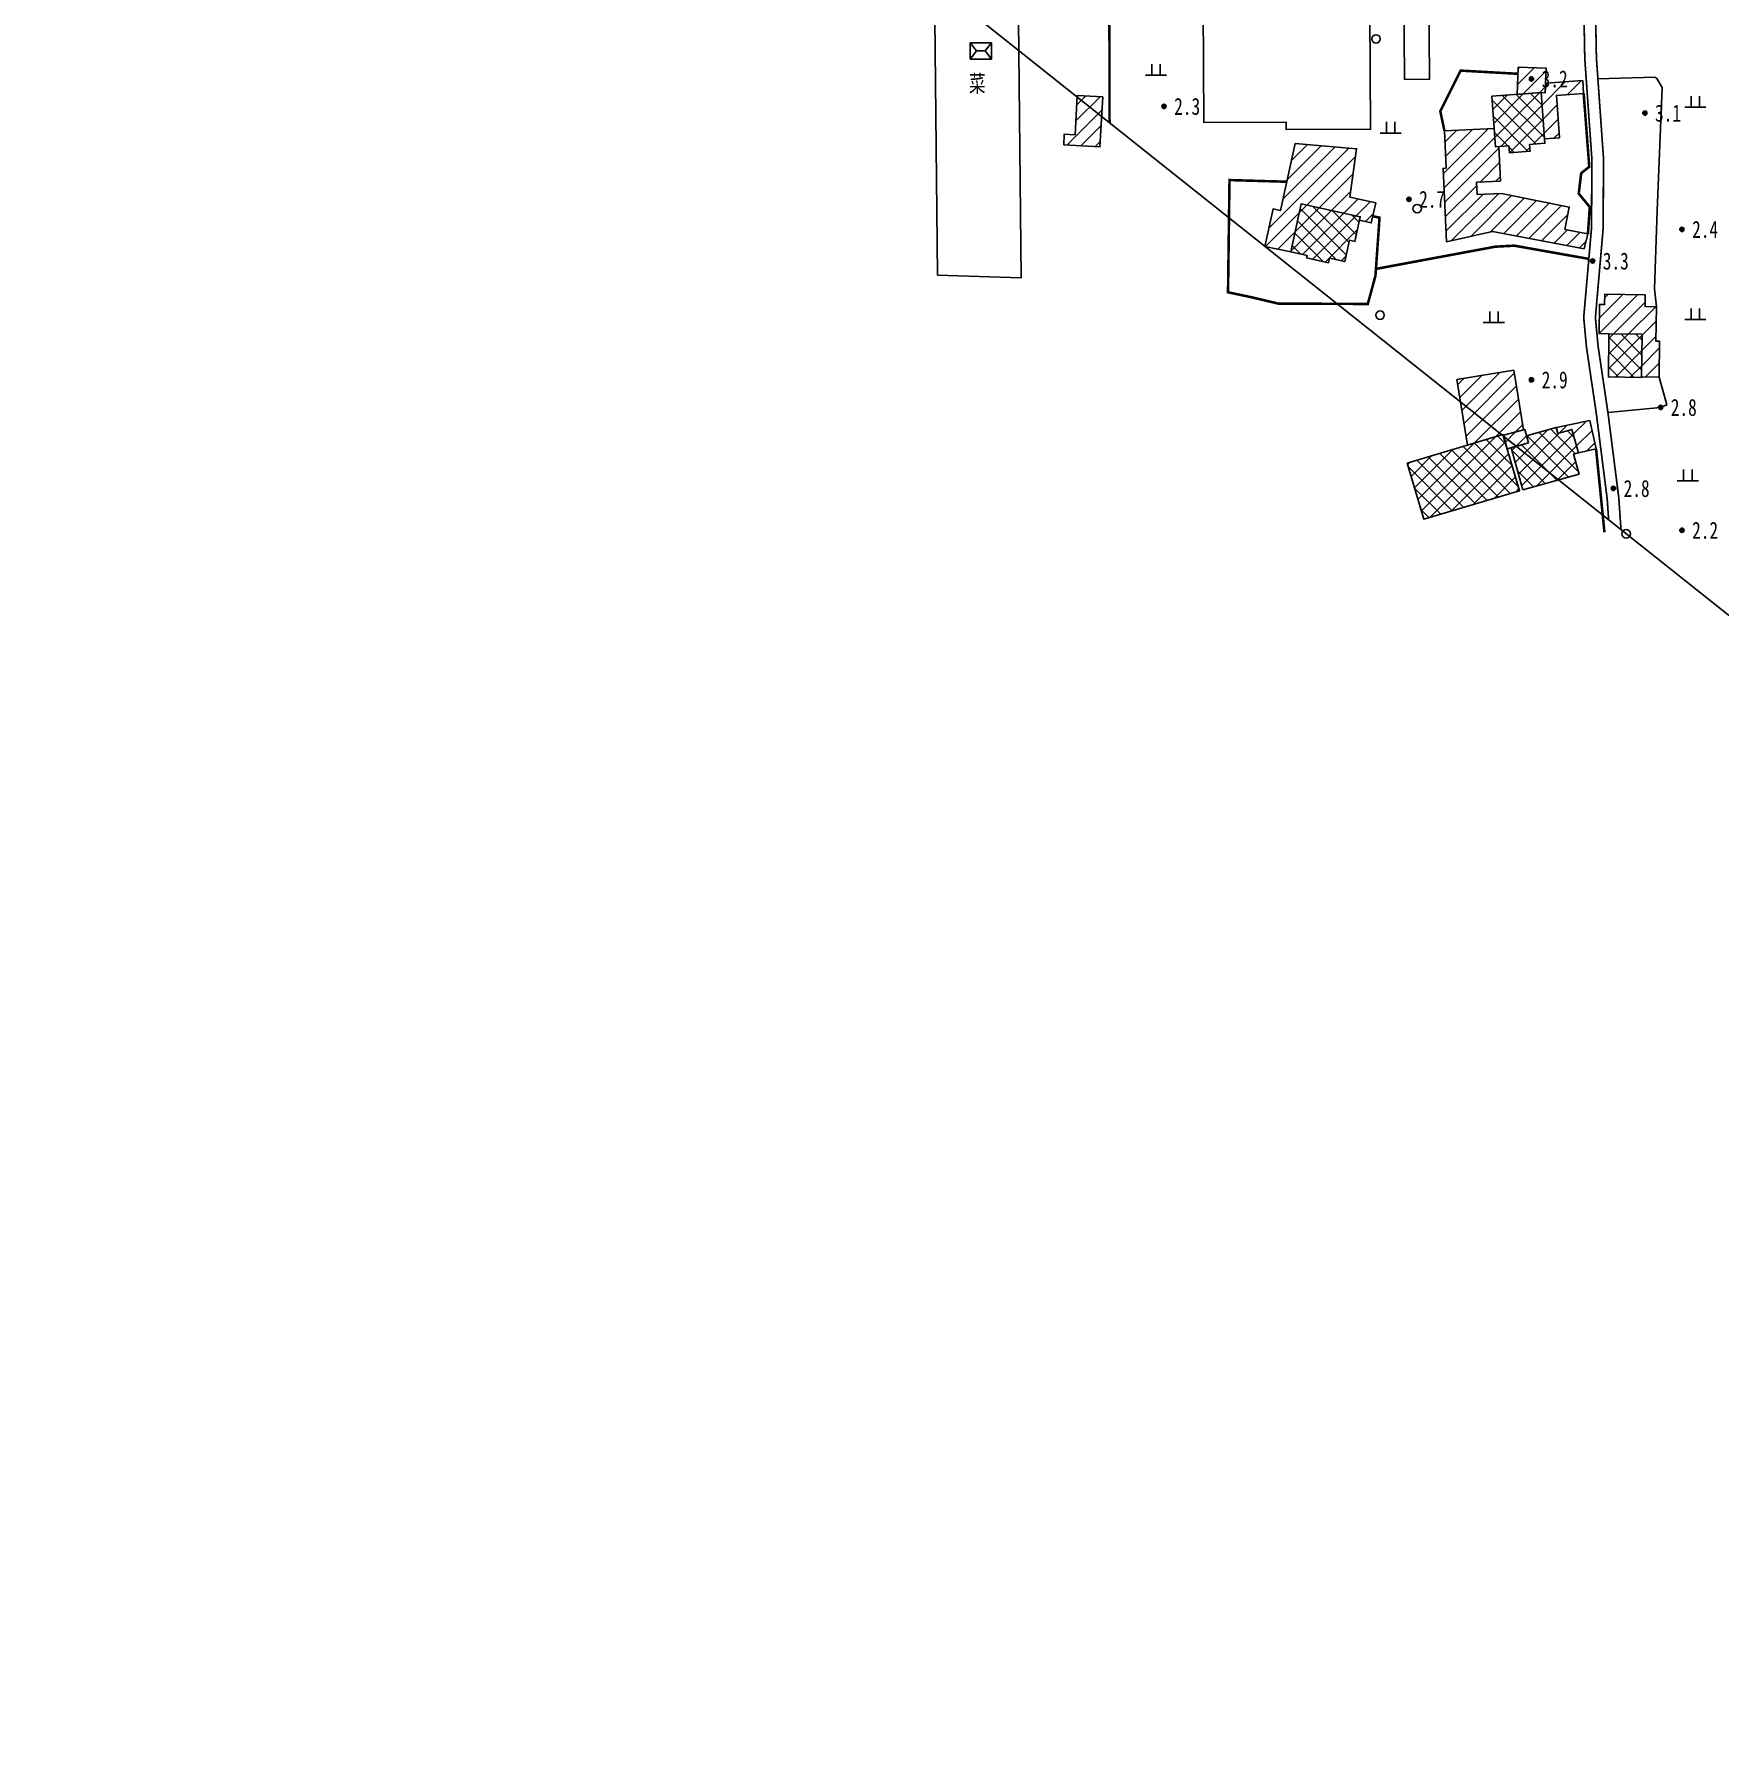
# Model space of a CAD drawing. Header units: metres. Extents: x 494039 to 619385, y 3351420 to 3402703.
# Drawn here: x 582691.6 to 583088.5, y 3395148.6 to 3395552.3 of the extents above; entities that cross this region are included whole.
import ezdxf
from ezdxf.enums import TextEntityAlignment as Align

# ---------------------------------------------------------------- set-up
doc = ezdxf.new("R2010")
doc.units = ezdxf.units.M
for name, pattern in [('2430', [0]), ('4430', [0]), ('8521', [0])]:
    doc.linetypes.add(name, pattern=pattern)
for name, color, linetype in [('310300', 8, 'Continuous'), ('310500', 8, 'Continuous'), ('330400', 8, 'Continuous'), ('380201', 8, '2430'), ('420500', 8, 'Continuous'), ('440300', 8, '4430'), ('510301', 8, 'Continuous'), ('720100', 8, 'Continuous'), ('760201', 8, '8521'), ('810302', 8, 'Continuous'), ('范围线', 8, 'Continuous')]:
    doc.layers.add(name, color=color, linetype=linetype)
pattern_1 = [(45, (0, 0), (-1.767766953, 1.767766953), []), (135, (0, 0), (-1.767766953, -1.767766953), [])]
pattern_2 = [(45, (0, 0), (-1.767766953, 1.767766953), [])]

# ---------------------------------------------------------------- blocks, each defined once
blk = doc.blocks.new('gc170')
at = {"linetype": 'Continuous'}
blk.add_circle((0, 0), 0.5, dxfattribs=at)
blk = doc.blocks.new('p_point')
for radius in [0.25, 0.2, 0.15, 0.1, 0.05]:
    blk.add_circle((0, 0), radius)
blk.add_point((0, 0))
blk = doc.blocks.new('vm')
at = {"linetype": 'Continuous'}
for p, q in [((1.25, 0), (-1.25, 0)), ((-0.5, 0), (-0.5, 1.3)), ((0.5, 1.3), (0.5, 0))]:
    blk.add_line(p, q, dxfattribs=at)
blk = doc.blocks.new('mf')
for p, q in [((1.25, 0.95), (-1.25, 0.95)), ((-1.25, 0.95), (-1.25, -0.95)), ((0.5, 0), (-0.5, 0)), ((1.25, -0.95), (1.25, 0.95)), ((-1.25, -0.95), (1.25, -0.95))]:
    blk.add_line(p, q)
at = {"flags": 128}
for points in [[(-1.25, -0.95), (-0.5, 0), (-1.25, 0.95)], [(1.25, -0.95), (0.5, 0), (1.25, 0.95)]]:
    blk.add_lwpolyline(points, dxfattribs=at)
blk = doc.blocks.new('1-3&1-4')
at = {"layer": '310300', "linetype": 'Continuous'}
h = blk.add_hatch(dxfattribs=at)
h.set_pattern_fill('ANSI31', color=8, scale=20, style=0)
h.set_pattern_definition(pattern_2)
h.paths.add_polyline_path([(583041.0663, 3395544.5471), (583040.8114, 3395538.1391), (583046.4808, 3395538.5409), (583047.441, 3395538.5027), (583047.671, 3395544.2844)])
h = blk.add_hatch(dxfattribs=at)
h.set_pattern_fill('ANSI31', color=8, scale=20, style=0)
h.set_pattern_definition(pattern_2)
h.paths.add_polyline_path([(583046.4808, 3395538.5409), (583047.441, 3395538.5027), (583047.5308, 3395540.7621), (583056.2525, 3395541.3801), (583056.468, 3395538.3398), (583050.0654, 3395537.8861), (583050.7747, 3395527.8759), (583047.2542, 3395527.6264)])
h = blk.add_hatch(dxfattribs=at)
h.set_pattern_fill('ANSI31', color=8, scale=20, style=0)
h.set_pattern_definition(pattern_2)
h.paths.add_polyline_path([(582934.0187, 3395526.2401), (582934.1614, 3395528.7828), (582936.6997, 3395528.6403), (582937.2181, 3395537.876), (582943.2164, 3395537.5393), (582942.5554, 3395525.761)])
h = blk.add_hatch(dxfattribs=at)
h.set_pattern_fill('ANSI31', color=8, scale=20, style=0)
h.set_pattern_definition(pattern_2)
h.paths.add_polyline_path([(583056.5565, 3395501.7757), (583035.0011, 3395505.8107), (583024.1478, 3395503.4158), (583023.3632, 3395520.686), (583024.0877, 3395520.7189), (583023.6862, 3395529.5564), (583035.3668, 3395530.0871), (583035.6717, 3395525.7838), (583036.5122, 3395525.8434), (583036.8821, 3395517.7025), (583031.2598, 3395517.4471), (583031.3931, 3395514.5146), (583037.1154, 3395514.7746), (583053.0842, 3395511.5762), (583052.0363, 3395506.3443), (583057.4746, 3395505.2551)])
h = blk.add_hatch(dxfattribs=at)
h.set_pattern_fill('ANSI31', color=8, scale=20, style=0)
h.set_pattern_definition(pattern_2)
h.paths.add_polyline_path([(583003.8725, 3395509.3146), (583003.6876, 3395508.472), (583006.454, 3395507.8649), (583007.494, 3395512.6037), (583001.3656, 3395513.9487), (583003.0059, 3395525.3272), (582988.5003, 3395526.5578), (582985.0383, 3395510.783), (582983.3484, 3395511.1539), (582981.4154, 3395502.3459), (582987.4884, 3395501.0131), (582989.9794, 3395512.3635)])
h = blk.add_hatch(dxfattribs=at)
h.set_pattern_fill('ANSI31', color=8, scale=20, style=0)
h.set_pattern_definition(pattern_2)
h.paths.add_polyline_path([(583070.0935, 3395471.5922), (583074.2292, 3395471.5329), (583074.3505, 3395479.9927), (583073.4769, 3395480.0053), (583073.5935, 3395488.1362), (583070.9232, 3395488.1745), (583070.9624, 3395490.9084), (583061.418, 3395491.0453), (583061.3836, 3395488.6442), (583060.1826, 3395488.6614), (583060.0842, 3395481.8022), (583062.4259, 3395481.7686), (583070.2379, 3395481.6566)])
h = blk.add_hatch(dxfattribs=at)
h.set_pattern_fill('ANSI31', color=8, scale=20, style=0)
h.set_pattern_definition(pattern_2)
h.paths.add_polyline_path([(583040.0058, 3395473.1464), (583042.269, 3395459.148), (583037.5835, 3395457.8419), (583037.5127, 3395457.8225), (583037.4594, 3395458.0018), (583029.1222, 3395455.5237), (583026.6228, 3395470.9827)])
h = blk.add_hatch(dxfattribs=at)
h.set_pattern_fill('ANSI31', color=8, scale=20, style=0)
h.set_pattern_definition(pattern_2)
h.paths.add_polyline_path([(583057.9457, 3395461.3675), (583059.3863, 3395454.6727), (583055.2545, 3395453.7109), (583053.7176, 3395459.2243), (583050.3935, 3395458.2977), (583050.0964, 3395459.6784)])
h = blk.add_hatch(dxfattribs=at)
h.set_pattern_fill('ANSI31', color=8, scale=20, style=0)
h.set_pattern_definition(pattern_2)
h.paths.add_polyline_path([(583043.4829, 3395456.0671), (583042.5985, 3395459.2398), (583037.5835, 3395457.8419), (583038.4679, 3395454.6692)])
at = {"layer": '310500', "linetype": 'Continuous'}
h = blk.add_hatch(dxfattribs=at)
h.set_pattern_fill('ANSI37', color=8, scale=20, style=0)
h.set_pattern_definition(pattern_1)
h.paths.add_polyline_path([(583034.8262, 3395537.715), (583046.4808, 3395538.5409), (583047.3262, 3395526.6097), (583043.7417, 3395526.3557), (583043.8569, 3395524.7292), (583038.9842, 3395524.3839), (583038.8689, 3395526.0104), (583035.6717, 3395525.7838)])
h = blk.add_hatch(dxfattribs=at)
h.set_pattern_fill('ANSI37', color=8, scale=20, style=0)
h.set_pattern_definition(pattern_1)
h.paths.add_polyline_path([(582989.9794, 3395512.3635), (582987.4884, 3395501.0131), (582991.359, 3395500.1636), (582991.2367, 3395499.6062), (582996.3765, 3395498.4783), (582996.6072, 3395499.5294), (583000.2114, 3395498.7384), (583001.3204, 3395503.7916), (583002.5989, 3395503.5111), (583003.8725, 3395509.3146)])
h = blk.add_hatch(dxfattribs=at)
h.set_pattern_fill('ANSI37', color=8, scale=20, style=0)
h.set_pattern_definition(pattern_1)
h.paths.add_polyline_path([(583062.4259, 3395481.7686), (583062.2798, 3395471.5797), (583070.0918, 3395471.4676), (583070.2379, 3395481.6566)])
h = blk.add_hatch(dxfattribs=at)
h.set_pattern_fill('ANSI37', color=8, scale=20, style=0)
h.set_pattern_definition(pattern_1)
h.paths.add_polyline_path([(583014.8848, 3395451.2918), (583018.8163, 3395438.0649), (583041.391, 3395444.7749), (583037.4594, 3395458.0018)])
h = blk.add_hatch(dxfattribs=at)
h.set_pattern_fill('ANSI37', color=8, scale=20, style=0)
h.set_pattern_definition(pattern_1)
h.paths.add_polyline_path([(583042.1259, 3395445.0066), (583039.3629, 3395454.9187), (583043.4829, 3395456.0671), (583043.0243, 3395457.7124), (583050.0136, 3395459.6606), (583050.3935, 3395458.2977), (583053.7176, 3395459.2243), (583055.2545, 3395453.7109), (583054.0876, 3395453.3857), (583055.3925, 3395448.7046)])
at = {"layer": '310300', "color": 8, "linetype": 'Continuous', "flags": 128}
for points, elevation in [([(583041.0663, 3395544.5471), (583040.8114, 3395538.1391), (583046.4808, 3395538.5409), (583047.441, 3395538.5027), (583047.671, 3395544.2844)], 5.3198), ([(583046.4808, 3395538.5409), (583047.441, 3395538.5027), (583047.5308, 3395540.7621), (583056.2525, 3395541.3801), (583056.468, 3395538.3398), (583050.0654, 3395537.8861), (583050.7747, 3395527.8759), (583047.2542, 3395527.6264)], 5.3198), ([(582934.0187, 3395526.2401), (582934.1614, 3395528.7828), (582936.6997, 3395528.6403), (582937.2181, 3395537.876), (582943.2164, 3395537.5393), (582942.5554, 3395525.761)], 3.7972), ([(583056.5565, 3395501.7757), (583035.0011, 3395505.8107), (583024.1478, 3395503.4158), (583023.3632, 3395520.686), (583024.0877, 3395520.7189), (583023.6862, 3395529.5564), (583035.3668, 3395530.0871), (583035.6717, 3395525.7838), (583036.5122, 3395525.8434), (583036.8821, 3395517.7025), (583031.2598, 3395517.4471), (583031.3931, 3395514.5146), (583037.1154, 3395514.7746), (583053.0842, 3395511.5762), (583052.0363, 3395506.3443), (583057.4746, 3395505.2551)], 5.3198), ([(583070.0935, 3395471.5922), (583074.2292, 3395471.5329), (583074.3505, 3395479.9927), (583073.4769, 3395480.0053), (583073.5935, 3395488.1362), (583070.9232, 3395488.1745), (583070.9624, 3395490.9084), (583061.418, 3395491.0453), (583061.3836, 3395488.6442), (583060.1826, 3395488.6614), (583060.0842, 3395481.8022), (583062.4259, 3395481.7686), (583070.2379, 3395481.6566)], 6.0278), ([(583040.0058, 3395473.1464), (583042.269, 3395459.148), (583037.5835, 3395457.8419), (583037.5127, 3395457.8225), (583037.4594, 3395458.0018), (583029.1222, 3395455.5237), (583026.6228, 3395470.9827)], 5.3598), ([(583057.9457, 3395461.3675), (583059.3863, 3395454.6727), (583055.2545, 3395453.7109), (583053.7176, 3395459.2243), (583050.3935, 3395458.2977), (583050.0964, 3395459.6784)], 5.293), ([(583043.4829, 3395456.0671), (583042.5985, 3395459.2398), (583037.5835, 3395457.8419), (583038.4679, 3395454.6692)], 5.3598)]:
    blk.add_lwpolyline(points, close=True, dxfattribs=dict(at, elevation=elevation))
blk.add_lwpolyline([(583003.8725, 3395509.3146), (583003.6876, 3395508.472), (583006.454, 3395507.8649), (583007.494, 3395512.6037), (583001.3656, 3395513.9487), (583003.0059, 3395525.3272), (582988.5003, 3395526.5578), (582985.0383, 3395510.783), (582983.3484, 3395511.1539), (582981.4154, 3395502.3459), (582987.4884, 3395501.0131), (582989.9794, 3395512.3635)], close=True, dxfattribs=at)
at = {"layer": '310500', "color": 8, "linetype": 'Continuous', "flags": 128}
for points, elevation in [([(583034.8262, 3395537.715), (583046.4808, 3395538.5409), (583047.3262, 3395526.6097), (583043.7417, 3395526.3557), (583043.8569, 3395524.7292), (583038.9842, 3395524.3839), (583038.8689, 3395526.0104), (583035.6717, 3395525.7838)], 13.5903), ([(582989.9794, 3395512.3635), (582987.4884, 3395501.0131), (582991.359, 3395500.1636), (582991.2367, 3395499.6062), (582996.3765, 3395498.4783), (582996.6072, 3395499.5294), (583000.2114, 3395498.7384), (583001.3204, 3395503.7916), (583002.5989, 3395503.5111), (583003.8725, 3395509.3146)], 10.7642), ([(583062.4259, 3395481.7686), (583062.2798, 3395471.5797), (583070.0918, 3395471.4676), (583070.2379, 3395481.6566)], 8.6766), ([(583042.1259, 3395445.0066), (583039.3629, 3395454.9187), (583043.4829, 3395456.0671), (583043.0243, 3395457.7124), (583050.0136, 3395459.6606), (583050.3935, 3395458.2977), (583053.7176, 3395459.2243), (583055.2545, 3395453.7109), (583054.0876, 3395453.3857), (583055.3925, 3395448.7046)], 12.7118)]:
    blk.add_lwpolyline(points, close=True, dxfattribs=dict(at, elevation=elevation))
blk.add_lwpolyline([(583014.8848, 3395451.2918), (583018.8163, 3395438.0649), (583041.391, 3395444.7749), (583037.4594, 3395458.0018)], close=True, dxfattribs=at)
at = {"layer": '330400', "color": 8, "linetype": 'Continuous', "flags": 128}
blk.add_lwpolyline([(582904.297, 3395495.5443), (582903.3363, 3395586.2856), (582923.0496, 3395585.9593), (582923.9725, 3395494.9057)], close=True, dxfattribs=at)
at = {"layer": '330400', "color": 8, "linetype": 'Continuous', "elevation": 3.6785, "flags": 128}
for points in [[(583005.9808, 3395584.8209), (583006.277, 3395529.9279), (582986.3839, 3395529.8206), (582986.3742, 3395531.6231), (582967.0017, 3395531.5185), (582966.7099, 3395585.5908)], [(583019.8761, 3395583.3333), (583013.948, 3395583.2868), (583014.2749, 3395541.6397), (583020.203, 3395541.6862)]]:
    blk.add_lwpolyline(points, close=True, dxfattribs=at)
at = {"layer": '380201', "color": 8, "linetype": '2430', "const_width": 0.6, "elevation": 4.5446, "flags": 128}
for points in [[(583041.0039, 3395542.9772), (583027.5062, 3395543.7265), (583022.7039, 3395534.176), (583023.6862, 3395529.5564)], [(583057.4746, 3395505.2551), (583057.9108, 3395511.6004), (583055.3075, 3395514.7678), (583055.8812, 3395519.5514), (583057.7861, 3395521.0841), (583056.468, 3395538.3398)], [(583061.3639, 3395435.0264), (583059.3863, 3395454.6727)]]:
    blk.add_lwpolyline(points, dxfattribs=at)
at = {"layer": '380201', "color": 8, "linetype": '2430', "const_width": 0.6, "flags": 128}
blk.add_lwpolyline([(582986.525, 3395517.5574), (582973.0644, 3395517.9509), (582972.7193, 3395491.5236), (582978.2461, 3395490.359), (582984.5472, 3395488.8594), (583005.6344, 3395488.7783), (583007.4332, 3395495.3846), (583008.3993, 3395509.0936), (583006.8007, 3395509.4444)], dxfattribs=at)
at = {"layer": '420500', "color": 8, "linetype": 'Continuous', "const_width": 0.4, "flags": 128}
for points in [[(583055.6231, 3395578.6265), (583056.2175, 3395574.1892), (583056.7316, 3395546.5375), (583058.3816, 3395523.186), (583058.3349, 3395506.8486), (583056.4783, 3395485.5807), (583057.138, 3395478.532), (583059.4681, 3395462.8252), (583062.01, 3395442.8552), (583062.3514, 3395437.9112)], [(583065.2603, 3395435.5966), (583064.7406, 3395443.1231), (583062.1852, 3395463.1997), (583059.8618, 3395478.8612), (583059.2322, 3395485.5893), (583061.0772, 3395506.7252), (583061.1245, 3395523.2788), (583059.4724, 3395546.6597), (583058.959, 3395574.2714), (583058.7445, 3395579.4603)]]:
    blk.add_lwpolyline(points, dxfattribs=at)
at = {"layer": '440300', "color": 8, "linetype": '4430', "const_width": 0.6, "flags": 128}
for points in [[(582944.74, 3395586.8239), (582944.8228, 3395531.4286)], [(583057.6836, 3395499.3877), (583040.1403, 3395502.5013), (583035.688, 3395502.2666), (583007.5493, 3395497.0317)]]:
    blk.add_lwpolyline(points, dxfattribs=at)
at = {"layer": '760201', "color": 8, "linetype": '8521', "flags": 128}
for points in [[(583059.8147, 3395541.815), (583073.2509, 3395542.1806), (583073.7199, 3395541.892), (583074.9885, 3395539.7429), (583073.8123, 3395510.8177), (583073.1675, 3395492.3615), (583073.5935, 3395488.1362)], [(583074.2292, 3395471.5329), (583076.0343, 3395464.9961), (583074.5807, 3395464.4163), (583062.1852, 3395463.1997)]]:
    blk.add_lwpolyline(points, dxfattribs=at)
at = {"layer": '范围线', "color": 8, "flags": 128}
blk.add_lwpolyline([(580974.9971, 3398172.2884), (580158.1729, 3397748.7629), (583102.2681, 3395406.1495), (589376.9328, 3392493.3034), (594318.9563, 3392016.403), (594002.9657, 3392059.9931), (593709.5027, 3392110.274), (593489.39, 3392154.2585), (593446.55, 3392164.1073), (593184.0367, 3392224.4585), (592856.0894, 3392311.9807), (592630.9821, 3392379.424), (592345.2786, 3392474.0542), (592112.8421, 3392558.6278), (591835.9381, 3392668.5492), (591571.4074, 3392783.2499), (591303.4331, 3392909.9936), (591275.2655, 3392923.316), (591065.2798, 3393031.2284), (591019.813, 3393054.5939), (590886.2864, 3393127.1825), (590776.1303, 3393189.2284), (589711.9005, 3393302.4152), (583546.9224, 3396125.8295)], close=True, dxfattribs=at)
at = {"layer": '330400', "color": 8, "linetype": 'Continuous', "xscale": 2, "yscale": 2}
blk.add_blockref('mf', (582914.515, 3395548.3514), dxfattribs=at)
at = {"layer": '510301', "color": 8, "linetype": 'Continuous', "xscale": 2, "yscale": 2}
for p in [(583007.5682, 3395551.1755, 2.1094), (583017.2441, 3395511.2173, 2.6677), (583008.5196, 3395486.1249, 2.579), (583066.4641, 3395434.6387, 2.7245)]:
    blk.add_blockref('gc170', p, dxfattribs=at)
at = {"layer": '720100', "color": 8, "linetype": 'Continuous', "xscale": 2, "yscale": 2, "zscale": 2}
for p in [(583044.183, 3395541.7639, 3.1636), (582957.6357, 3395535.3016, 2.2992), (583070.8774, 3395533.7141, 3.0621), (583015.323, 3395513.4199, 2.7444), (583079.6103, 3395506.3366, 2.4175), (583058.5721, 3395498.8839, 3.3186), (583044.1828, 3395470.9091, 2.8724), (583074.5807, 3395464.4163, 2.8256), (583063.4801, 3395445.3322, 2.7589), (583079.6102, 3395435.4818, 2.1713)]:
    blk.add_blockref('p_point', p, dxfattribs=at)
at = {"layer": '810302', "color": 8, "linetype": 'Continuous', "xscale": 2, "yscale": 2}
for p in [(582955.7631, 3395542.6815, 2.6441), (583082.7764, 3395535.1165), (583011.023, 3395529.0327, 2.6441), (583035.3397, 3395484.3974, 2.6441), (583082.7764, 3395485.1165), (583081.0113, 3395447.1618)]:
    blk.add_blockref('vm', p, dxfattribs=at)
at = {"color": 8, "width": 0.75}
blk.add_text('菜', height=4, dxfattribs=at).set_placement((582913.6693, 3395540.6894, 3.7678), align=Align.MIDDLE_CENTER)
at = {"layer": '720100', "color": 8, "width": 0.75}
for s, p in [('3.2', (583046.583, 3395541.7639, 3.1636)), ('2.3', (582960.0357, 3395535.3016, 2.2992)), ('3.1', (583073.2774, 3395533.7141, 3.0621)), ('2.7', (583017.723, 3395513.4199, 2.7444)), ('2.4', (583082.0103, 3395506.3366, 2.4175)), ('3.3', (583060.9721, 3395498.8839, 3.3186)), ('2.9', (583046.5828, 3395470.9091, 2.8724)), ('2.8', (583076.9807, 3395464.4163, 2.8256)), ('2.8', (583065.8801, 3395445.3322, 2.7589)), ('2.2', (583082.0102, 3395435.4818, 2.1713))]:
    blk.add_text(s, height=4, dxfattribs=at).set_placement(p, align=Align.MIDDLE_LEFT)

msp = doc.modelspace()

# ---------------------------------------------------------------- block references
msp.add_blockref('1-3&1-4', (0, 0))

doc.saveas('drawing.dxf')
